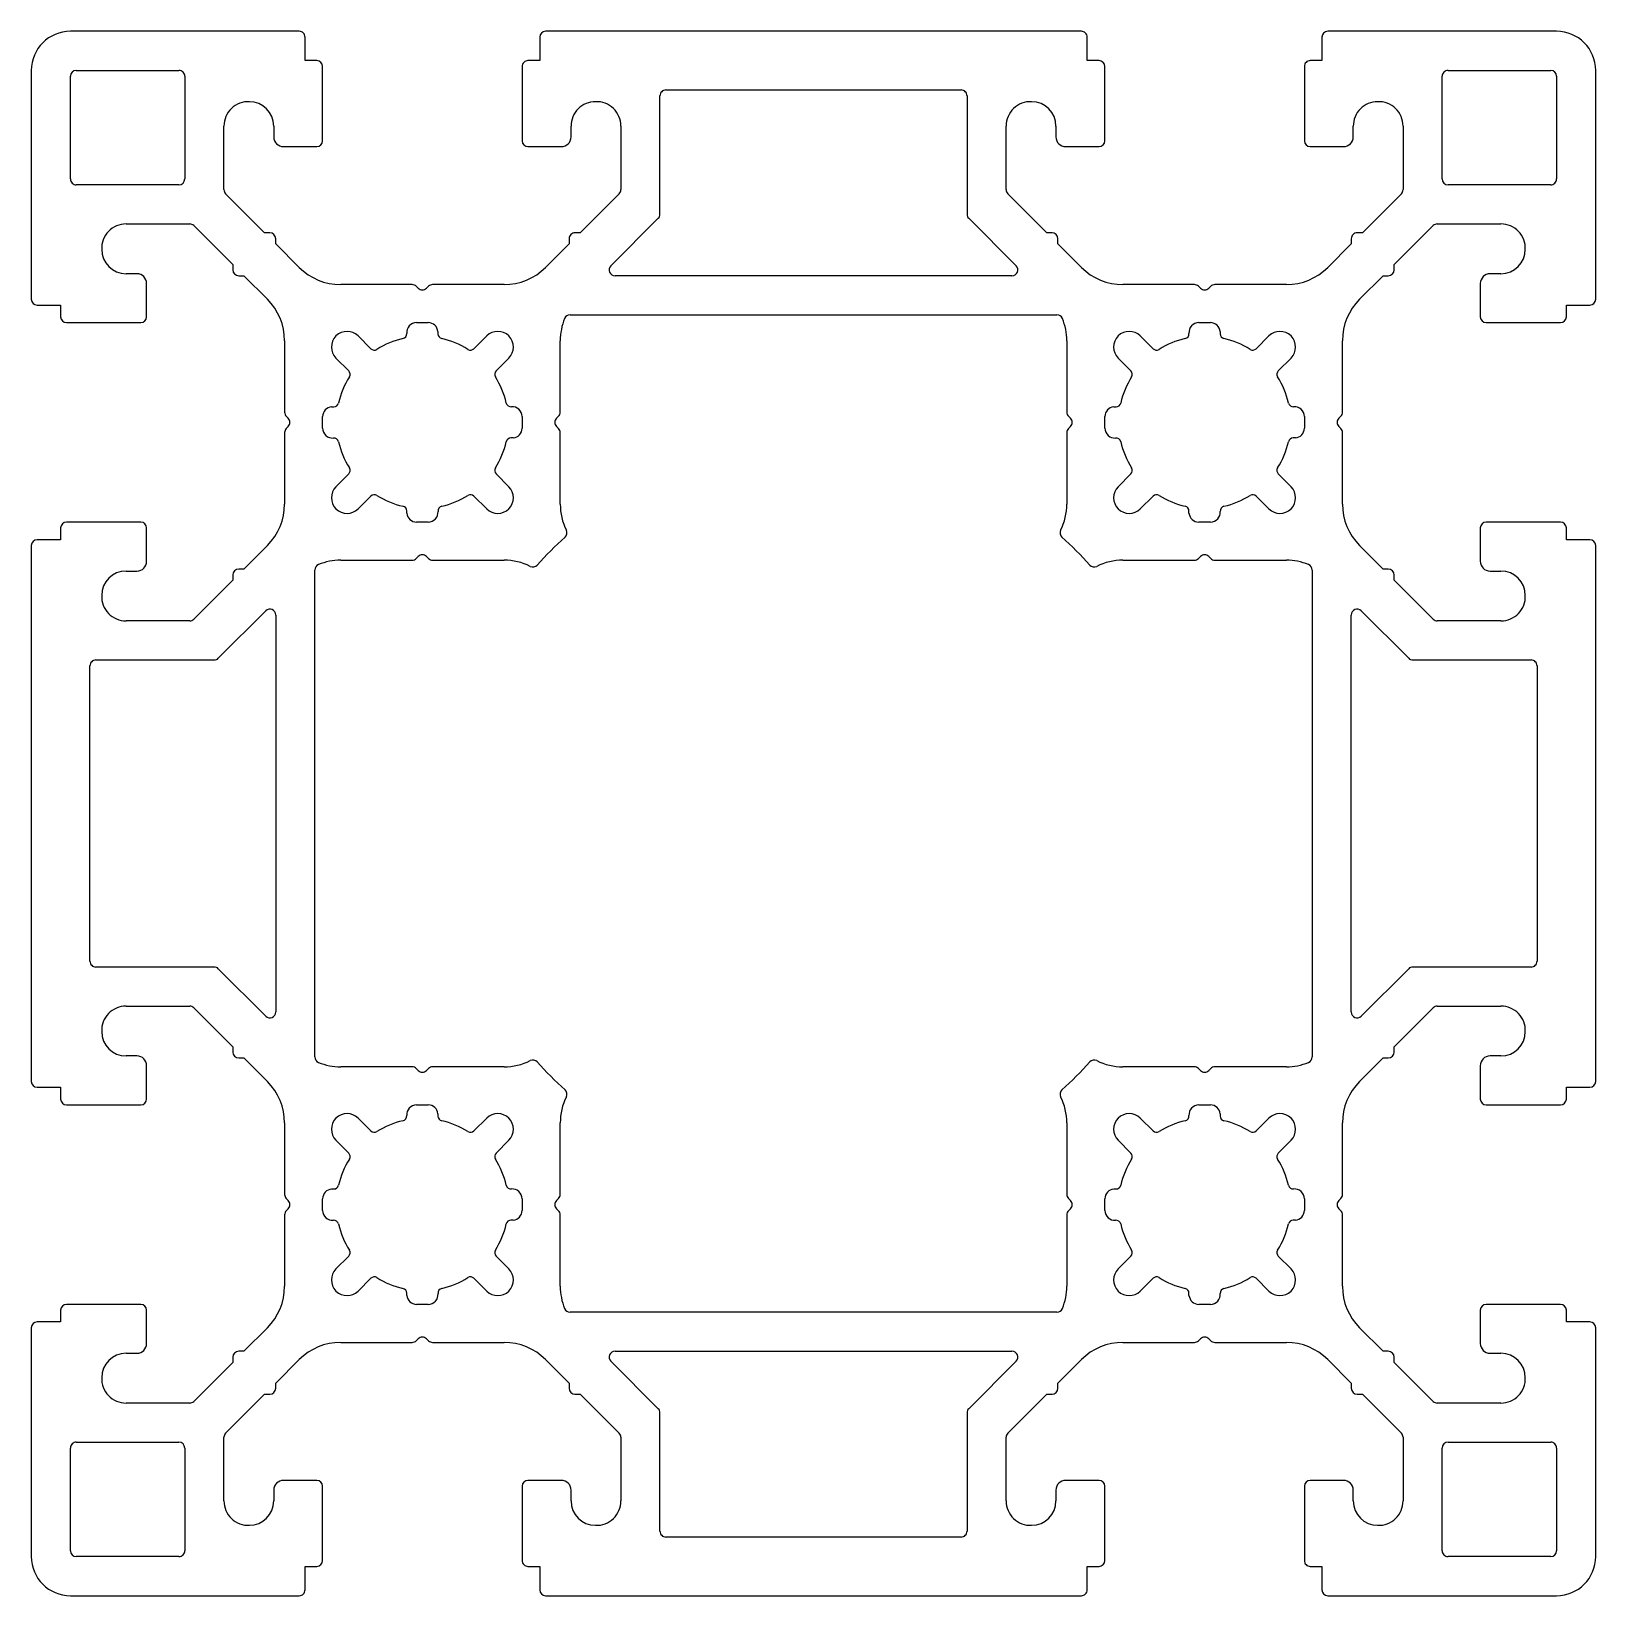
# Model space of a CAD drawing. Extents: x 2.8 to 82.8, y 2.5 to 82.5.
import ezdxf

# ---------------------------------------------------------------- set-up
doc = ezdxf.new("R2010")
doc.units = 0
doc.layers.get('0').update_dxf_attribs({"linetype": 'CONTINUOUS'})

msp = doc.modelspace()

# ---------------------------------------------------------------- linework, layer by layer
for p, q in [((16.458, 82.519), (4.758, 82.519)), ((56.458, 82.519), (29.058, 82.519)), ((80.758, 82.519), (69.058, 82.519)), ((16.758, 81.019), (16.758, 82.219)), ((28.758, 82.219), (28.758, 81.019)), ((56.758, 81.019), (56.758, 82.219)), ((68.758, 82.219), (68.758, 81.019)), ((17.358, 81.019), (16.758, 81.019)), ((28.758, 81.019), (28.158, 81.019)), ((57.358, 81.019), (56.758, 81.019)), ((68.758, 81.019), (68.158, 81.019)), ((2.758, 80.519), (2.758, 68.819)), ((4.758, 74.969), (4.758, 80.219)), ((5.058, 80.519), (10.308, 80.519)), ((10.608, 80.219), (10.608, 74.969)), ((17.658, 76.919), (17.658, 80.719)), ((27.858, 80.719), (27.858, 76.919)), ((57.658, 76.919), (57.658, 80.719)), ((67.858, 80.719), (67.858, 76.919)), ((74.908, 74.969), (74.908, 80.219)), ((75.208, 80.519), (80.458, 80.519)), ((80.758, 80.219), (80.758, 74.969)), ((82.758, 68.819), (82.758, 80.519)), ((34.908, 73.167), (34.908, 79.219)), ((35.208, 79.519), (50.308, 79.519)), ((50.608, 79.219), (50.608, 73.167)), ((12.608, 74.42), (12.608, 77.669)), ((15.158, 77.669), (15.158, 77.119)), ((30.358, 77.119), (30.358, 77.669)), ((32.908, 77.669), (32.908, 74.42)), ((52.608, 74.42), (52.608, 77.669)), ((55.158, 77.669), (55.158, 77.119)), ((70.358, 77.119), (70.358, 77.669)), ((72.908, 77.669), (72.908, 74.42)), ((15.658, 76.619), (17.358, 76.619)), ((28.158, 76.619), (29.858, 76.619)), ((55.658, 76.619), (57.358, 76.619)), ((68.158, 76.619), (69.858, 76.619)), ((10.308, 74.669), (5.058, 74.669)), ((80.458, 74.669), (75.208, 74.669)), ((14.69, 72.214), (12.696, 74.207)), ((32.82, 74.207), (30.827, 72.214)), ((54.69, 72.214), (52.696, 74.207)), ((72.82, 74.207), (70.827, 72.214)), ((32.397, 70.531), (34.82, 72.955)), ((50.696, 72.955), (53.12, 70.531)), ((7.608, 72.669), (10.858, 72.669)), ((11.07, 72.581), (13.063, 70.588)), ((14.956, 72.214), (14.69, 72.214)), ((30.827, 72.214), (30.561, 72.214)), ((54.956, 72.214), (54.69, 72.214)), ((70.827, 72.214), (70.561, 72.214)), ((72.453, 70.588), (74.447, 72.581)), ((74.659, 72.669), (77.908, 72.669)), ((15.256, 71.648), (15.256, 71.914)), ((16.457, 70.446), (15.256, 71.648)), ((30.261, 71.648), (29.059, 70.446)), ((30.261, 71.914), (30.261, 71.648)), ((55.256, 71.648), (55.256, 71.914)), ((56.457, 70.446), (55.256, 71.648)), ((70.261, 71.648), (69.059, 70.446)), ((70.261, 71.914), (70.261, 71.648)), ((13.063, 70.588), (13.063, 70.322)), ((72.453, 70.322), (72.453, 70.588)), ((8.158, 70.119), (7.608, 70.119)), ((8.658, 67.919), (8.658, 69.619)), ((13.363, 70.022), (13.629, 70.022)), ((13.629, 70.022), (14.831, 68.82)), ((52.908, 70.019), (32.609, 70.019)), ((70.685, 68.82), (71.887, 70.022)), ((71.887, 70.022), (72.153, 70.022)), ((76.858, 69.619), (76.858, 67.919)), ((77.908, 70.119), (77.358, 70.119)), ((22.234, 69.567), (18.579, 69.567)), ((22.546, 69.379), (22.446, 69.479)), ((23.07, 69.479), (22.97, 69.379)), ((26.938, 69.567), (23.282, 69.567)), ((62.234, 69.567), (58.579, 69.567)), ((62.546, 69.379), (62.446, 69.479)), ((63.07, 69.479), (62.97, 69.379)), ((66.938, 69.567), (63.282, 69.567)), ((3.058, 68.519), (4.258, 68.519)), ((4.258, 68.519), (4.258, 67.919)), ((30.307, 68.019), (55.209, 68.019)), ((81.258, 67.919), (81.258, 68.519)), ((81.258, 68.519), (82.458, 68.519)), ((4.558, 67.619), (8.358, 67.619)), ((22.456, 67.619), (23.058, 67.619)), ((62.456, 67.619), (63.058, 67.619)), ((77.158, 67.619), (80.958, 67.619)), ((15.71, 66.698), (15.71, 63.043)), ((19.47, 66.938), (20.121, 66.288)), ((23.556, 67.165), (23.556, 67.049)), ((25.396, 66.288), (26.046, 66.938)), ((29.807, 63.043), (29.807, 66.698)), ((55.71, 66.698), (55.71, 63.043)), ((59.47, 66.938), (60.121, 66.288)), ((63.556, 67.165), (63.556, 67.049)), ((65.396, 66.288), (66.046, 66.938)), ((69.807, 63.043), (69.807, 66.698)), ((18.989, 65.156), (18.339, 65.807)), ((27.178, 65.807), (26.527, 65.156)), ((58.989, 65.156), (58.339, 65.807)), ((67.178, 65.807), (66.527, 65.156)), ((18.113, 63.317), (18.228, 63.317)), ((58.113, 63.317), (58.228, 63.317)), ((15.798, 62.831), (15.898, 62.731)), ((17.658, 62.217), (17.658, 62.819)), ((27.858, 62.821), (27.858, 62.219)), ((29.619, 62.731), (29.719, 62.831)), ((55.798, 62.831), (55.898, 62.731)), ((57.658, 62.217), (57.658, 62.819)), ((67.858, 62.821), (67.858, 62.219)), ((69.619, 62.731), (69.719, 62.831)), ((15.71, 61.995), (15.71, 58.34)), ((15.898, 62.307), (15.798, 62.207)), ((27.404, 61.721), (27.289, 61.721)), ((29.719, 62.207), (29.619, 62.307)), ((29.807, 58.34), (29.807, 61.995)), ((55.71, 61.995), (55.71, 58.34)), ((55.898, 62.307), (55.798, 62.207)), ((67.404, 61.721), (67.289, 61.721)), ((69.719, 62.207), (69.619, 62.307)), ((69.807, 58.34), (69.807, 61.995)), ((18.339, 59.231), (18.989, 59.882)), ((26.527, 59.882), (27.178, 59.231)), ((58.339, 59.231), (58.989, 59.882)), ((66.527, 59.882), (67.178, 59.231)), ((20.121, 58.75), (19.47, 58.1)), ((26.046, 58.1), (25.396, 58.75)), ((60.121, 58.75), (59.47, 58.1)), ((66.046, 58.1), (65.396, 58.75)), ((21.96, 57.873), (21.96, 57.989)), ((61.96, 57.873), (61.96, 57.989)), ((4.258, 57.119), (4.258, 56.519)), ((8.358, 57.419), (4.558, 57.419)), ((8.658, 55.419), (8.658, 57.119)), ((23.06, 57.419), (22.458, 57.419)), ((63.06, 57.419), (62.458, 57.419)), ((76.858, 57.119), (76.858, 55.419)), ((80.958, 57.419), (77.158, 57.419)), ((81.258, 56.519), (81.258, 57.119)), ((2.758, 56.219), (2.758, 28.819)), ((4.258, 56.519), (3.058, 56.519)), ((14.831, 56.218), (13.629, 55.016)), ((71.887, 55.016), (70.685, 56.218)), ((82.458, 56.519), (81.258, 56.519)), ((82.758, 28.819), (82.758, 56.219)), ((18.579, 55.471), (22.234, 55.471)), ((22.446, 55.558), (22.546, 55.658)), ((22.97, 55.658), (23.07, 55.558)), ((23.282, 55.471), (26.938, 55.471)), ((58.579, 55.471), (62.234, 55.471)), ((62.446, 55.558), (62.546, 55.658)), ((62.97, 55.658), (63.07, 55.558)), ((63.282, 55.471), (66.938, 55.471)), ((7.608, 54.919), (8.158, 54.919)), ((13.063, 54.45), (11.07, 52.457)), ((13.063, 54.716), (13.063, 54.45)), ((13.629, 55.016), (13.363, 55.016)), ((17.258, 30.068), (17.258, 54.97)), ((68.258, 54.97), (68.258, 30.068)), ((72.153, 55.016), (71.887, 55.016)), ((72.453, 54.45), (72.453, 54.716)), ((74.447, 52.457), (72.453, 54.45)), ((77.358, 54.919), (77.908, 54.919)), ((12.322, 50.457), (14.746, 52.88)), ((70.77, 52.881), (73.194, 50.457)), ((10.858, 52.369), (7.608, 52.369)), ((15.258, 52.668), (15.258, 32.37)), ((70.258, 32.37), (70.258, 52.668)), ((77.908, 52.369), (74.659, 52.369)), ((5.758, 34.969), (5.758, 50.069)), ((6.058, 50.369), (12.11, 50.369)), ((73.406, 50.369), (79.458, 50.369)), ((79.758, 50.069), (79.758, 34.969)), ((12.11, 34.669), (6.058, 34.669)), ((14.746, 32.157), (12.322, 34.581)), ((73.194, 34.581), (70.77, 32.157)), ((79.458, 34.669), (73.406, 34.669)), ((7.608, 32.669), (10.858, 32.669)), ((11.07, 32.581), (13.063, 30.588)), ((72.453, 30.588), (74.447, 32.581)), ((74.659, 32.669), (77.908, 32.669)), ((13.063, 30.588), (13.063, 30.322)), ((72.453, 30.322), (72.453, 30.588)), ((8.158, 30.119), (7.608, 30.119)), ((8.658, 27.919), (8.658, 29.619)), ((13.363, 30.022), (13.629, 30.022)), ((13.629, 30.022), (14.831, 28.82)), ((70.685, 28.82), (71.887, 30.022)), ((71.887, 30.022), (72.153, 30.022)), ((76.858, 29.619), (76.858, 27.919)), ((77.908, 30.119), (77.358, 30.119)), ((22.234, 29.567), (18.579, 29.567)), ((22.546, 29.379), (22.446, 29.479)), ((23.07, 29.479), (22.97, 29.379)), ((26.938, 29.567), (23.282, 29.567)), ((62.234, 29.567), (58.579, 29.567)), ((62.546, 29.379), (62.446, 29.479)), ((63.07, 29.479), (62.97, 29.379)), ((66.938, 29.567), (63.282, 29.567)), ((3.058, 28.519), (4.258, 28.519)), ((4.258, 28.519), (4.258, 27.919)), ((81.258, 27.919), (81.258, 28.519)), ((81.258, 28.519), (82.458, 28.519)), ((4.558, 27.619), (8.358, 27.619)), ((22.456, 27.619), (23.058, 27.619)), ((62.456, 27.619), (63.058, 27.619)), ((77.158, 27.619), (80.958, 27.619)), ((15.71, 26.698), (15.71, 23.043)), ((19.47, 26.938), (20.121, 26.288)), ((23.556, 27.165), (23.556, 27.049)), ((25.396, 26.288), (26.046, 26.938)), ((29.807, 23.043), (29.807, 26.698)), ((55.71, 26.698), (55.71, 23.043)), ((59.47, 26.938), (60.121, 26.288)), ((63.556, 27.165), (63.556, 27.049)), ((65.396, 26.288), (66.046, 26.938)), ((69.807, 23.043), (69.807, 26.698)), ((18.989, 25.156), (18.339, 25.807)), ((27.178, 25.807), (26.527, 25.156)), ((58.989, 25.156), (58.339, 25.807)), ((67.178, 25.807), (66.527, 25.156)), ((18.113, 23.317), (18.228, 23.317)), ((58.113, 23.317), (58.228, 23.317)), ((15.798, 22.831), (15.898, 22.731)), ((17.658, 22.217), (17.658, 22.819)), ((27.858, 22.821), (27.858, 22.219)), ((29.619, 22.731), (29.719, 22.831)), ((55.798, 22.831), (55.898, 22.731)), ((57.658, 22.217), (57.658, 22.819)), ((67.858, 22.821), (67.858, 22.219)), ((69.619, 22.731), (69.719, 22.831)), ((15.71, 21.995), (15.71, 18.34)), ((15.898, 22.307), (15.798, 22.207)), ((27.404, 21.721), (27.289, 21.721)), ((29.719, 22.207), (29.619, 22.307)), ((29.807, 18.34), (29.807, 21.995)), ((55.71, 21.995), (55.71, 18.34)), ((55.898, 22.307), (55.798, 22.207)), ((67.404, 21.721), (67.289, 21.721)), ((69.719, 22.207), (69.619, 22.307)), ((69.807, 18.34), (69.807, 21.995)), ((18.339, 19.231), (18.989, 19.882)), ((26.527, 19.882), (27.178, 19.231)), ((58.339, 19.231), (58.989, 19.882)), ((66.527, 19.882), (67.178, 19.231)), ((20.121, 18.75), (19.47, 18.1)), ((26.046, 18.1), (25.396, 18.75)), ((60.121, 18.75), (59.47, 18.1)), ((66.046, 18.1), (65.396, 18.75)), ((21.96, 17.873), (21.96, 17.989)), ((61.96, 17.873), (61.96, 17.989)), ((4.258, 17.119), (4.258, 16.519)), ((8.358, 17.419), (4.558, 17.419)), ((8.658, 15.419), (8.658, 17.119)), ((23.06, 17.419), (22.458, 17.419)), ((55.209, 17.019), (30.307, 17.019)), ((63.06, 17.419), (62.458, 17.419)), ((76.858, 17.119), (76.858, 15.419)), ((80.958, 17.419), (77.158, 17.419)), ((81.258, 16.519), (81.258, 17.119)), ((2.758, 16.219), (2.758, 4.519)), ((4.258, 16.519), (3.058, 16.519)), ((14.831, 16.218), (13.629, 15.016)), ((71.887, 15.016), (70.685, 16.218)), ((82.458, 16.519), (81.258, 16.519)), ((82.758, 4.519), (82.758, 16.219)), ((18.579, 15.471), (22.234, 15.471)), ((22.446, 15.558), (22.546, 15.658)), ((22.97, 15.658), (23.07, 15.558)), ((23.282, 15.471), (26.938, 15.471)), ((58.579, 15.471), (62.234, 15.471)), ((62.446, 15.558), (62.546, 15.658)), ((62.97, 15.658), (63.07, 15.558)), ((63.282, 15.471), (66.938, 15.471)), ((7.608, 14.919), (8.158, 14.919)), ((13.063, 14.45), (11.07, 12.457)), ((13.063, 14.716), (13.063, 14.45)), ((13.629, 15.016), (13.363, 15.016)), ((15.256, 13.39), (16.457, 14.592)), ((29.059, 14.592), (30.261, 13.39)), ((34.82, 12.083), (32.397, 14.507)), ((32.609, 15.019), (52.908, 15.019)), ((53.12, 14.507), (50.696, 12.083)), ((55.256, 13.39), (56.457, 14.592)), ((69.059, 14.592), (70.261, 13.39)), ((72.153, 15.016), (71.887, 15.016)), ((72.453, 14.45), (72.453, 14.716)), ((74.447, 12.457), (72.453, 14.45)), ((77.358, 14.919), (77.908, 14.919)), ((12.696, 10.83), (14.69, 12.824)), ((14.69, 12.824), (14.956, 12.824)), ((15.256, 13.124), (15.256, 13.39)), ((30.261, 13.39), (30.261, 13.124)), ((30.561, 12.824), (30.827, 12.824)), ((30.827, 12.824), (32.82, 10.83)), ((52.696, 10.83), (54.69, 12.824)), ((54.69, 12.824), (54.956, 12.824)), ((55.256, 13.124), (55.256, 13.39)), ((70.261, 13.39), (70.261, 13.124)), ((70.561, 12.824), (70.827, 12.824)), ((70.827, 12.824), (72.82, 10.83)), ((10.858, 12.369), (7.608, 12.369)), ((77.908, 12.369), (74.659, 12.369)), ((34.908, 5.819), (34.908, 11.871)), ((50.608, 11.871), (50.608, 5.819)), ((12.608, 7.369), (12.608, 10.618)), ((32.908, 10.618), (32.908, 7.369)), ((52.608, 7.369), (52.608, 10.618)), ((72.908, 10.618), (72.908, 7.369)), ((4.758, 4.819), (4.758, 10.069)), ((5.058, 10.369), (10.308, 10.369)), ((10.608, 10.069), (10.608, 4.819)), ((74.908, 4.819), (74.908, 10.069)), ((75.208, 10.369), (80.458, 10.369)), ((80.758, 10.069), (80.758, 4.819)), ((17.358, 8.419), (15.658, 8.419)), ((17.658, 4.319), (17.658, 8.119)), ((27.858, 8.119), (27.858, 4.319)), ((29.858, 8.419), (28.158, 8.419)), ((57.358, 8.419), (55.658, 8.419)), ((57.658, 4.319), (57.658, 8.119)), ((67.858, 8.119), (67.858, 4.319)), ((69.858, 8.419), (68.158, 8.419)), ((15.158, 7.919), (15.158, 7.369)), ((30.358, 7.369), (30.358, 7.919)), ((55.158, 7.919), (55.158, 7.369)), ((70.358, 7.369), (70.358, 7.919)), ((50.308, 5.519), (35.208, 5.519)), ((10.308, 4.519), (5.058, 4.519)), ((16.758, 2.819), (16.758, 4.019)), ((16.758, 4.019), (17.358, 4.019)), ((28.158, 4.019), (28.758, 4.019)), ((28.758, 4.019), (28.758, 2.819)), ((56.758, 2.819), (56.758, 4.019)), ((56.758, 4.019), (57.358, 4.019)), ((68.158, 4.019), (68.758, 4.019)), ((68.758, 4.019), (68.758, 2.819)), ((80.458, 4.519), (75.208, 4.519)), ((4.758, 2.519), (16.458, 2.519)), ((29.058, 2.519), (56.458, 2.519)), ((69.058, 2.519), (80.758, 2.519))]:
    msp.add_line(p, q)
for centre, radius, start, end in [((4.758, 80.519), 2, 90, 180), ((16.458, 82.219), 0.3, 359.99999, 90), ((29.058, 82.219), 0.3, 90, 179.99999), ((56.458, 82.219), 0.3, 359.99999, 90), ((69.058, 82.219), 0.3, 90, 179.99999), ((80.758, 80.519), 2, 0, 90), ((17.358, 80.719), 0.3, 359.99999, 89.99999), ((28.158, 80.719), 0.3, 89.99999, 179.99999), ((57.358, 80.719), 0.3, 359.99999, 89.99999), ((68.158, 80.719), 0.3, 89.99999, 179.99999), ((5.058, 80.219), 0.3, 90, 180), ((10.308, 80.219), 0.3, 359.99989, 90), ((75.208, 80.219), 0.3, 90, 180.00009), ((80.458, 80.219), 0.3, 0, 90), ((35.208, 79.219), 0.3, 90, 180.00009), ((50.308, 79.219), 0.3, 359.99989, 90), ((13.86, 77.668), 1.252, 87.77911, 179.97429), ((13.908, 77.669), 1.25, 359.99999, 89.99998), ((31.608, 77.669), 1.25, 89.99999, 179.99999), ((31.657, 77.668), 1.252, 0.02569, 92.22087), ((53.86, 77.668), 1.252, 87.77911, 179.97429), ((53.908, 77.669), 1.25, 359.99999, 89.99998), ((71.608, 77.669), 1.25, 89.99999, 179.99999), ((71.657, 77.668), 1.252, 0.02569, 92.22087), ((15.658, 77.119), 0.5, 179.99999, 269.99999), ((17.358, 76.919), 0.3, 269.99999, 359.99999), ((28.158, 76.919), 0.3, 179.99999, 269.99999), ((29.858, 77.119), 0.5, 269.99999, 359.99999), ((55.658, 77.119), 0.5, 179.99999, 269.99999), ((57.358, 76.919), 0.3, 269.99999, 359.99999), ((68.158, 76.919), 0.3, 179.99999, 269.99999), ((69.858, 77.119), 0.5, 269.99999, 359.99999), ((5.058, 74.969), 0.3, 180, 270.0001), ((10.308, 74.969), 0.3, 270.0001, 359.99989), ((12.908, 74.42), 0.3, 179.99989, 224.99999), ((32.608, 74.42), 0.3, 314.99999, 0.00009), ((52.908, 74.42), 0.3, 179.99989, 224.99999), ((72.608, 74.42), 0.3, 314.99999, 0.00009), ((75.208, 74.969), 0.3, 180.00009, 269.9999), ((80.458, 74.969), 0.3, 269.9999, 0), ((34.608, 73.167), 0.3, 315, 0.00009), ((50.908, 73.167), 0.3, 179.99989, 225), ((7.609, 71.417), 1.252, 90.0257, 182.22088), ((10.858, 72.369), 0.3, 45, 90.0001), ((14.956, 71.914), 0.3, 0.00067, 90.00067), ((30.561, 71.914), 0.3, 89.99931, 179.99931), ((54.956, 71.914), 0.3, 0.00067, 90.00067), ((70.561, 71.914), 0.3, 89.99931, 179.99931), ((74.659, 72.369), 0.3, 89.9999, 135), ((77.908, 71.417), 1.252, 357.77912, 89.9743), ((7.608, 71.369), 1.25, 180, 270), ((77.908, 71.369), 1.25, 270, 360), ((18.579, 72.567), 3, 224.99999, 269.99999), ((26.938, 72.567), 3, 269.99999, 314.99999), ((32.609, 70.319), 0.3, 135, 270), ((52.908, 70.319), 0.3, 270, 45), ((58.579, 72.567), 3, 224.99999, 269.99999), ((66.938, 72.567), 3, 269.99999, 314.99999), ((8.158, 69.619), 0.5, 0, 90), ((13.363, 70.322), 0.3, 179.99932, 269.99932), ((72.153, 70.322), 0.3, 270.00068, 0.00068), ((77.358, 69.619), 0.5, 90, 180), ((3.058, 68.819), 0.3, 180, 270), ((12.71, 66.698), 3, 0, 45), ((22.234, 69.267), 0.3, 44.99999, 89.99999), ((22.758, 69.592), 0.3, 224.99735, 315.00263), ((23.282, 69.267), 0.3, 89.99999, 134.99999), ((62.234, 69.267), 0.3, 44.99999, 89.99999), ((62.758, 69.592), 0.3, 224.99735, 315.00263), ((63.282, 69.267), 0.3, 89.99999, 134.99999), ((72.807, 66.698), 3, 135, 180), ((82.458, 68.819), 0.3, 270, 360), ((30.307, 67.719), 0.3, 90, 157.78989), ((55.209, 67.719), 0.3, 22.21011, 90), ((4.558, 67.919), 0.3, 180, 270), ((8.358, 67.919), 0.3, 270, 0), ((22.457, 67.119), 0.5, 90.13172, 185.32189), ((23.058, 67.119), 0.5, 5.2387, 90), ((32.807, 66.698), 3, 157.78989, 180), ((52.71, 66.698), 3, 0, 22.21011), ((62.457, 67.119), 0.5, 90.13172, 185.32189), ((63.058, 67.119), 0.5, 5.2387, 90), ((77.158, 67.919), 0.3, 180, 270), ((80.958, 67.919), 0.3, 270, 0), ((18.904, 66.373), 0.8, 45.0039, 225), ((22.758, 62.519), 4.4, 103.02389, 121.94934), ((21.71, 67.049), 0.25, 283.02389, 5.33425), ((23.806, 67.049), 0.25, 180, 256.97611), ((22.758, 62.519), 4.4, 58.05066, 76.97611), ((26.612, 66.373), 0.8, 315.00237, 134.99868), ((58.904, 66.373), 0.8, 45.0039, 225), ((62.758, 62.519), 4.4, 103.02389, 121.94934), ((61.71, 67.049), 0.25, 283.02389, 5.33425), ((63.806, 67.049), 0.25, 180, 256.97611), ((62.758, 62.519), 4.4, 58.05066, 76.97611), ((66.612, 66.373), 0.8, 315.00237, 134.99868), ((20.298, 66.465), 0.25, 225.00195, 301.94934), ((25.219, 66.465), 0.25, 238.05066, 314.99868), ((60.298, 66.465), 0.25, 225.00195, 301.94934), ((65.219, 66.465), 0.25, 238.05066, 314.99868), ((22.758, 62.519), 4.4, 148.0507, 166.97611), ((18.813, 64.98), 0.25, 328.0507, 44.99826), ((26.704, 64.98), 0.25, 135.00237, 211.9493), ((22.758, 62.519), 4.4, 13.02389, 31.9493), ((62.758, 62.519), 4.4, 148.0507, 166.97611), ((58.813, 64.98), 0.25, 328.0507, 44.99826), ((66.704, 64.98), 0.25, 135.00237, 211.9493), ((62.758, 62.519), 4.4, 13.02389, 31.9493), ((18.158, 62.819), 0.5, 95.2387, 180), ((18.228, 63.567), 0.25, 270, 346.97611), ((27.289, 63.567), 0.25, 193.02389, 275.33425), ((27.358, 62.82), 0.5, 0.13172, 95.32189), ((58.158, 62.819), 0.5, 95.2387, 180), ((58.228, 63.567), 0.25, 270, 346.97611), ((67.289, 63.567), 0.25, 193.02389, 275.33425), ((67.358, 62.82), 0.5, 0.13172, 95.32189), ((16.01, 63.043), 0.3, 180, 225), ((15.686, 62.519), 0.3, 314.99736, 45.00264), ((29.831, 62.519), 0.3, 134.99736, 225.00264), ((29.507, 63.043), 0.3, 315, 360), ((56.01, 63.043), 0.3, 180, 225), ((55.686, 62.519), 0.3, 314.99736, 45.00264), ((69.831, 62.519), 0.3, 134.99736, 225.00264), ((69.507, 63.043), 0.3, 315, 360), ((16.01, 61.995), 0.3, 135, 180), ((18.158, 62.218), 0.5, 180.13172, 275.32189), ((18.228, 61.471), 0.25, 13.02389, 95.33425), ((27.289, 61.471), 0.25, 90, 166.97611), ((27.358, 62.219), 0.5, 275.2387, 0), ((29.507, 61.995), 0.3, 0, 45), ((56.01, 61.995), 0.3, 135, 180), ((58.158, 62.218), 0.5, 180.13172, 275.32189), ((58.228, 61.471), 0.25, 13.02389, 95.33425), ((67.289, 61.471), 0.25, 90, 166.97611), ((67.358, 62.219), 0.5, 275.2387, 0), ((69.507, 61.995), 0.3, 0, 45), ((22.758, 62.519), 4.4, 193.02389, 211.9493), ((22.758, 62.519), 4.4, 328.0507, 346.97611), ((62.758, 62.519), 4.4, 193.02389, 211.9493), ((62.758, 62.519), 4.4, 328.0507, 346.97611), ((18.813, 60.058), 0.25, 315.00191, 31.9493), ((26.704, 60.058), 0.25, 148.0507, 224.99803), ((58.813, 60.058), 0.25, 315.00191, 31.9493), ((66.704, 60.058), 0.25, 148.0507, 224.99803), ((18.904, 58.665), 0.8, 135.00191, 314.99913), ((26.612, 58.665), 0.8, 225.00172, 44.99803), ((58.904, 58.665), 0.8, 135.00191, 314.99913), ((66.612, 58.665), 0.8, 225.00172, 44.99803), ((20.298, 58.573), 0.25, 58.05066, 134.99822), ((22.758, 62.519), 4.4, 238.05066, 256.97611), ((22.758, 62.519), 4.4, 283.02389, 301.94934), ((25.219, 58.573), 0.25, 45.00172, 121.94934), ((60.298, 58.573), 0.25, 58.05066, 134.99822), ((62.758, 62.519), 4.4, 238.05066, 256.97611), ((62.758, 62.519), 4.4, 283.02389, 301.94934), ((65.219, 58.573), 0.25, 45.00172, 121.94934), ((12.71, 58.34), 3, 315, 0), ((21.71, 57.989), 0.25, 0, 76.97611), ((22.458, 57.919), 0.5, 185.2387, 270), ((23.059, 57.919), 0.5, 270.13172, 5.32189), ((23.806, 57.989), 0.25, 103.02389, 185.33425), ((32.807, 58.34), 3, 180, 206.46096), ((52.71, 58.34), 3, 333.53911, 360), ((61.71, 57.989), 0.25, 0, 76.97611), ((62.458, 57.919), 0.5, 185.2387, 270), ((63.059, 57.919), 0.5, 270.13172, 5.32189), ((63.806, 57.989), 0.25, 103.02389, 185.33425), ((72.807, 58.34), 3, 180, 225), ((4.558, 57.119), 0.3, 90, 180), ((8.358, 57.119), 0.3, 0, 90), ((29.852, 56.869), 0.3, 311.96682, 26.46096), ((55.664, 56.869), 0.3, 153.53911, 228.03319), ((77.158, 57.119), 0.3, 90, 180), ((80.958, 57.119), 0.3, 0, 90), ((3.058, 56.219), 0.3, 90, 180), ((42.758, 42.519), 19, 131.96682, 138.03316), ((42.758, 42.519), 19, 41.96679, 48.03319), ((82.458, 56.219), 0.3, 0, 90), ((8.158, 55.419), 0.5, 270, 360), ((17.558, 54.97), 0.3, 112.21024, 180), ((18.579, 52.471), 3, 90.00007, 112.21024), ((22.234, 55.771), 0.3, 270.00007, 315.00007), ((22.758, 55.446), 0.3, 44.99743, 135.00271), ((23.282, 55.771), 0.3, 225.00007, 270.00007), ((26.938, 52.471), 3, 63.53913, 90.00007), ((28.408, 55.425), 0.3, 243.53913, 318.03316), ((57.108, 55.425), 0.3, 221.96679, 296.46098), ((58.579, 52.471), 3, 90.00007, 116.46098), ((62.234, 55.771), 0.3, 270.00007, 315.00007), ((62.758, 55.446), 0.3, 44.99743, 135.00271), ((63.282, 55.771), 0.3, 225.00007, 270.00007), ((66.938, 52.471), 3, 67.79017, 90.00007), ((67.958, 54.97), 0.3, 0, 67.79017), ((77.358, 55.419), 0.5, 180, 270), ((7.608, 53.669), 1.25, 90, 180), ((13.363, 54.716), 0.3, 90.00068, 180.00068), ((72.153, 54.716), 0.3, 359.99932, 89.99932), ((77.908, 53.669), 1.25, 0, 90), ((7.609, 53.62), 1.252, 177.77912, 269.9743), ((77.908, 53.62), 1.252, 270.0257, 2.22088), ((14.958, 52.668), 0.3, 0, 135.00007), ((70.558, 52.668), 0.3, 45.00007, 180), ((10.858, 52.669), 0.3, 269.9999, 315), ((74.659, 52.669), 0.3, 225, 270.0001), ((12.11, 50.669), 0.3, 269.99991, 315.00007), ((73.406, 50.669), 0.3, 225.00007, 270.00009), ((6.058, 50.069), 0.3, 89.99991, 180), ((79.458, 50.069), 0.3, 0, 90.00009), ((6.058, 34.969), 0.3, 180, 270.00011), ((12.11, 34.369), 0.3, 44.99999, 90.00011), ((73.406, 34.369), 0.3, 89.99989, 134.99999), ((79.458, 34.969), 0.3, 269.99989, 360), ((7.609, 31.417), 1.252, 90.0257, 182.22088), ((10.858, 32.369), 0.3, 45, 90.0001), ((14.958, 32.37), 0.3, 224.99999, 0), ((70.558, 32.37), 0.3, 180, 314.99999), ((74.659, 32.369), 0.3, 89.9999, 135), ((77.908, 31.417), 1.252, 357.77912, 89.9743), ((7.608, 31.369), 1.25, 180, 270), ((77.908, 31.369), 1.25, 270, 360), ((8.158, 29.619), 0.5, 0, 90), ((13.363, 30.322), 0.3, 179.99932, 269.99932), ((17.558, 30.068), 0.3, 180, 247.79), ((18.579, 32.567), 3, 247.79, 269.99999), ((26.938, 32.567), 3, 269.99999, 296.46096), ((28.408, 29.613), 0.3, 41.96682, 116.46096), ((42.758, 42.519), 19, 221.96682, 228.03318), ((42.758, 42.519), 19, 311.96681, 318.03318), ((57.108, 29.613), 0.3, 63.53909, 138.03318), ((58.579, 32.567), 3, 243.53909, 269.99999), ((66.938, 32.567), 3, 269.99999, 292.21007), ((67.958, 30.068), 0.3, 292.21007, 0), ((72.153, 30.322), 0.3, 270.00068, 0.00068), ((77.358, 29.619), 0.5, 90, 180), ((3.058, 28.819), 0.3, 180, 270), ((12.71, 26.698), 3, 0, 45), ((22.234, 29.267), 0.3, 44.99999, 89.99999), ((22.758, 29.592), 0.3, 224.99735, 315.00263), ((23.282, 29.267), 0.3, 89.99999, 134.99999), ((62.234, 29.267), 0.3, 44.99999, 89.99999), ((62.758, 29.592), 0.3, 224.99735, 315.00263), ((63.282, 29.267), 0.3, 89.99999, 134.99999), ((72.807, 26.698), 3, 135, 180), ((82.458, 28.819), 0.3, 270, 360), ((32.807, 26.698), 3, 153.53903, 180), ((29.852, 28.169), 0.3, 333.53903, 48.03318), ((55.664, 28.169), 0.3, 131.96681, 206.4609), ((52.71, 26.698), 3, 0, 26.4609), ((4.558, 27.919), 0.3, 180, 270), ((8.358, 27.919), 0.3, 270, 0), ((22.457, 27.119), 0.5, 90.13172, 185.32189), ((23.058, 27.119), 0.5, 5.2387, 90), ((62.457, 27.119), 0.5, 90.13172, 185.32189), ((63.058, 27.119), 0.5, 5.2387, 90), ((77.158, 27.919), 0.3, 180, 270), ((80.958, 27.919), 0.3, 270, 0), ((18.904, 26.373), 0.8, 45.0039, 225), ((22.758, 22.519), 4.4, 103.02389, 121.94934), ((21.71, 27.049), 0.25, 283.02389, 5.33425), ((23.806, 27.049), 0.25, 180, 256.97611), ((22.758, 22.519), 4.4, 58.05066, 76.97611), ((26.612, 26.373), 0.8, 315.00237, 134.99868), ((58.904, 26.373), 0.8, 45.0039, 225), ((62.758, 22.519), 4.4, 103.02389, 121.94934), ((61.71, 27.049), 0.25, 283.02389, 5.33425), ((63.806, 27.049), 0.25, 180, 256.97611), ((62.758, 22.519), 4.4, 58.05066, 76.97611), ((66.612, 26.373), 0.8, 315.00237, 134.99868), ((20.298, 26.465), 0.25, 225.00195, 301.94934), ((25.219, 26.465), 0.25, 238.05066, 314.99868), ((60.298, 26.465), 0.25, 225.00195, 301.94934), ((65.219, 26.465), 0.25, 238.05066, 314.99868), ((22.758, 22.519), 4.4, 148.0507, 166.97611), ((18.813, 24.98), 0.25, 328.0507, 44.99826), ((26.704, 24.98), 0.25, 135.00237, 211.9493), ((22.758, 22.519), 4.4, 13.02389, 31.9493), ((62.758, 22.519), 4.4, 148.0507, 166.97611), ((58.813, 24.98), 0.25, 328.0507, 44.99826), ((66.704, 24.98), 0.25, 135.00237, 211.9493), ((62.758, 22.519), 4.4, 13.02389, 31.9493), ((18.158, 22.819), 0.5, 95.2387, 180), ((18.228, 23.567), 0.25, 270, 346.97611), ((27.289, 23.567), 0.25, 193.02389, 275.33425), ((27.358, 22.82), 0.5, 0.13172, 95.32189), ((58.158, 22.819), 0.5, 95.2387, 180), ((58.228, 23.567), 0.25, 270, 346.97611), ((67.289, 23.567), 0.25, 193.02389, 275.33425), ((67.358, 22.82), 0.5, 0.13172, 95.32189), ((16.01, 23.043), 0.3, 180, 225), ((15.686, 22.519), 0.3, 314.99736, 45.00264), ((29.831, 22.519), 0.3, 134.99736, 225.00264), ((29.507, 23.043), 0.3, 315, 360), ((56.01, 23.043), 0.3, 180, 225), ((55.686, 22.519), 0.3, 314.99736, 45.00264), ((69.831, 22.519), 0.3, 134.99736, 225.00264), ((69.507, 23.043), 0.3, 315, 360), ((16.01, 21.995), 0.3, 135, 180), ((18.158, 22.218), 0.5, 180.13172, 275.32189), ((18.228, 21.471), 0.25, 13.02389, 95.33425), ((27.289, 21.471), 0.25, 90, 166.97611), ((27.358, 22.219), 0.5, 275.2387, 0), ((29.507, 21.995), 0.3, 0, 45), ((56.01, 21.995), 0.3, 135, 180), ((58.158, 22.218), 0.5, 180.13172, 275.32189), ((58.228, 21.471), 0.25, 13.02389, 95.33425), ((67.289, 21.471), 0.25, 90, 166.97611), ((67.358, 22.219), 0.5, 275.2387, 0), ((69.507, 21.995), 0.3, 0, 45), ((22.758, 22.519), 4.4, 193.02389, 211.9493), ((22.758, 22.519), 4.4, 328.0507, 346.97611), ((62.758, 22.519), 4.4, 193.02389, 211.9493), ((62.758, 22.519), 4.4, 328.0507, 346.97611), ((18.813, 20.058), 0.25, 315.00191, 31.9493), ((26.704, 20.058), 0.25, 148.0507, 224.99803), ((58.813, 20.058), 0.25, 315.00191, 31.9493), ((66.704, 20.058), 0.25, 148.0507, 224.99803), ((18.904, 18.665), 0.8, 135.00191, 314.99913), ((26.612, 18.665), 0.8, 225.00172, 44.99803), ((58.904, 18.665), 0.8, 135.00191, 314.99913), ((66.612, 18.665), 0.8, 225.00172, 44.99803), ((20.298, 18.573), 0.25, 58.05066, 134.99822), ((22.758, 22.519), 4.4, 238.05066, 256.97611), ((22.758, 22.519), 4.4, 283.02389, 301.94934), ((25.219, 18.573), 0.25, 45.00172, 121.94934), ((60.298, 18.573), 0.25, 58.05066, 134.99822), ((62.758, 22.519), 4.4, 238.05066, 256.97611), ((62.758, 22.519), 4.4, 283.02389, 301.94934), ((65.219, 18.573), 0.25, 45.00172, 121.94934), ((12.71, 18.34), 3, 315, 0), ((21.71, 17.989), 0.25, 0, 76.97611), ((22.458, 17.919), 0.5, 185.2387, 270), ((23.059, 17.919), 0.5, 270.13172, 5.32189), ((23.806, 17.989), 0.25, 103.02389, 185.33425), ((32.807, 18.34), 3, 180, 202.21011), ((52.71, 18.34), 3, 337.78989, 360), ((61.71, 17.989), 0.25, 0, 76.97611), ((62.458, 17.919), 0.5, 185.2387, 270), ((63.059, 17.919), 0.5, 270.13172, 5.32189), ((63.806, 17.989), 0.25, 103.02389, 185.33425), ((72.807, 18.34), 3, 180, 225), ((4.558, 17.119), 0.3, 90, 180), ((8.358, 17.119), 0.3, 0, 90), ((30.307, 17.319), 0.3, 202.21011, 270), ((55.209, 17.319), 0.3, 270, 337.78989), ((77.158, 17.119), 0.3, 90, 180), ((80.958, 17.119), 0.3, 0, 90), ((3.058, 16.219), 0.3, 90, 180), ((82.458, 16.219), 0.3, 0, 90), ((8.158, 15.419), 0.5, 270, 360), ((18.579, 12.471), 3, 90.00007, 135.00007), ((22.234, 15.771), 0.3, 270.00007, 315.00007), ((22.758, 15.446), 0.3, 44.99743, 135.00271), ((23.282, 15.771), 0.3, 225.00007, 270.00007), ((26.938, 12.471), 3, 45.00007, 90.00007), ((58.579, 12.471), 3, 90.00007, 135.00007), ((62.234, 15.771), 0.3, 270.00007, 315.00007), ((62.758, 15.446), 0.3, 44.99743, 135.00271), ((63.282, 15.771), 0.3, 225.00007, 270.00007), ((66.938, 12.471), 3, 45.00007, 90.00007), ((77.358, 15.419), 0.5, 180, 270), ((7.608, 13.669), 1.25, 90, 180), ((13.363, 14.716), 0.3, 90.00068, 180.00068), ((32.609, 14.719), 0.3, 90, 225), ((52.908, 14.719), 0.3, 315, 90), ((72.153, 14.716), 0.3, 359.99932, 89.99932), ((77.908, 13.669), 1.25, 0, 90), ((7.609, 13.62), 1.252, 177.77912, 269.9743), ((77.908, 13.62), 1.252, 270.0257, 2.22088), ((14.956, 13.124), 0.3, 269.99939, 359.99939), ((30.561, 13.124), 0.3, 180.00075, 270.00075), ((54.956, 13.124), 0.3, 269.99939, 359.99939), ((70.561, 13.124), 0.3, 180.00075, 270.00075), ((10.858, 12.669), 0.3, 269.9999, 315), ((34.608, 11.871), 0.3, 359.99997, 45), ((50.908, 11.871), 0.3, 135, 180.00017), ((74.659, 12.669), 0.3, 225, 270.0001), ((12.908, 10.618), 0.3, 135.00007, 180.00017), ((32.608, 10.618), 0.3, 359.99997, 45.00007), ((52.908, 10.618), 0.3, 135.00007, 180.00017), ((72.608, 10.618), 0.3, 359.99997, 45.00007), ((5.058, 10.069), 0.3, 89.9999, 180), ((10.308, 10.069), 0.3, 0.00017, 89.9999), ((75.208, 10.069), 0.3, 90.0001, 179.99997), ((80.458, 10.069), 0.3, 0, 90.0001), ((15.658, 7.919), 0.5, 90.00007, 180.00007), ((17.358, 8.119), 0.3, 0.00007, 90.00007), ((28.158, 8.119), 0.3, 90.00007, 180.00007), ((29.858, 7.919), 0.5, 0.00007, 90.00007), ((55.658, 7.919), 0.5, 90.00007, 180.00007), ((57.358, 8.119), 0.3, 0.00007, 90.00007), ((68.158, 8.119), 0.3, 90.00007, 180.00007), ((69.858, 7.919), 0.5, 0.00007, 90.00007), ((13.86, 7.37), 1.252, 180.02577, 272.22095), ((13.908, 7.369), 1.25, 270.00007, 0.00007), ((31.608, 7.369), 1.25, 180.00007, 270.00006), ((31.657, 7.37), 1.252, 267.77919, 359.97437), ((53.86, 7.37), 1.252, 180.02577, 272.22095), ((53.908, 7.369), 1.25, 270.00007, 0.00007), ((71.608, 7.369), 1.25, 180.00007, 270.00006), ((71.657, 7.37), 1.252, 267.77919, 359.97437), ((35.208, 5.819), 0.3, 179.99997, 270), ((50.308, 5.819), 0.3, 270, 0.00017), ((5.058, 4.819), 0.3, 180, 270), ((10.308, 4.819), 0.3, 270, 0.00017), ((75.208, 4.819), 0.3, 179.99997, 270), ((80.458, 4.819), 0.3, 270, 0), ((4.758, 4.519), 2, 180, 270), ((17.358, 4.319), 0.3, 270.00007, 0.00007), ((28.158, 4.319), 0.3, 180.00007, 270.00007), ((57.358, 4.319), 0.3, 270.00007, 0.00007), ((68.158, 4.319), 0.3, 180.00007, 270.00007), ((80.758, 4.519), 2, 270, 360), ((16.458, 2.819), 0.3, 270, 0.00007), ((29.058, 2.819), 0.3, 180.00007, 270), ((56.458, 2.819), 0.3, 270, 0.00007), ((69.058, 2.819), 0.3, 180.00007, 270)]:
    msp.add_arc(centre, radius, start, end)

doc.saveas('drawing.dxf')
